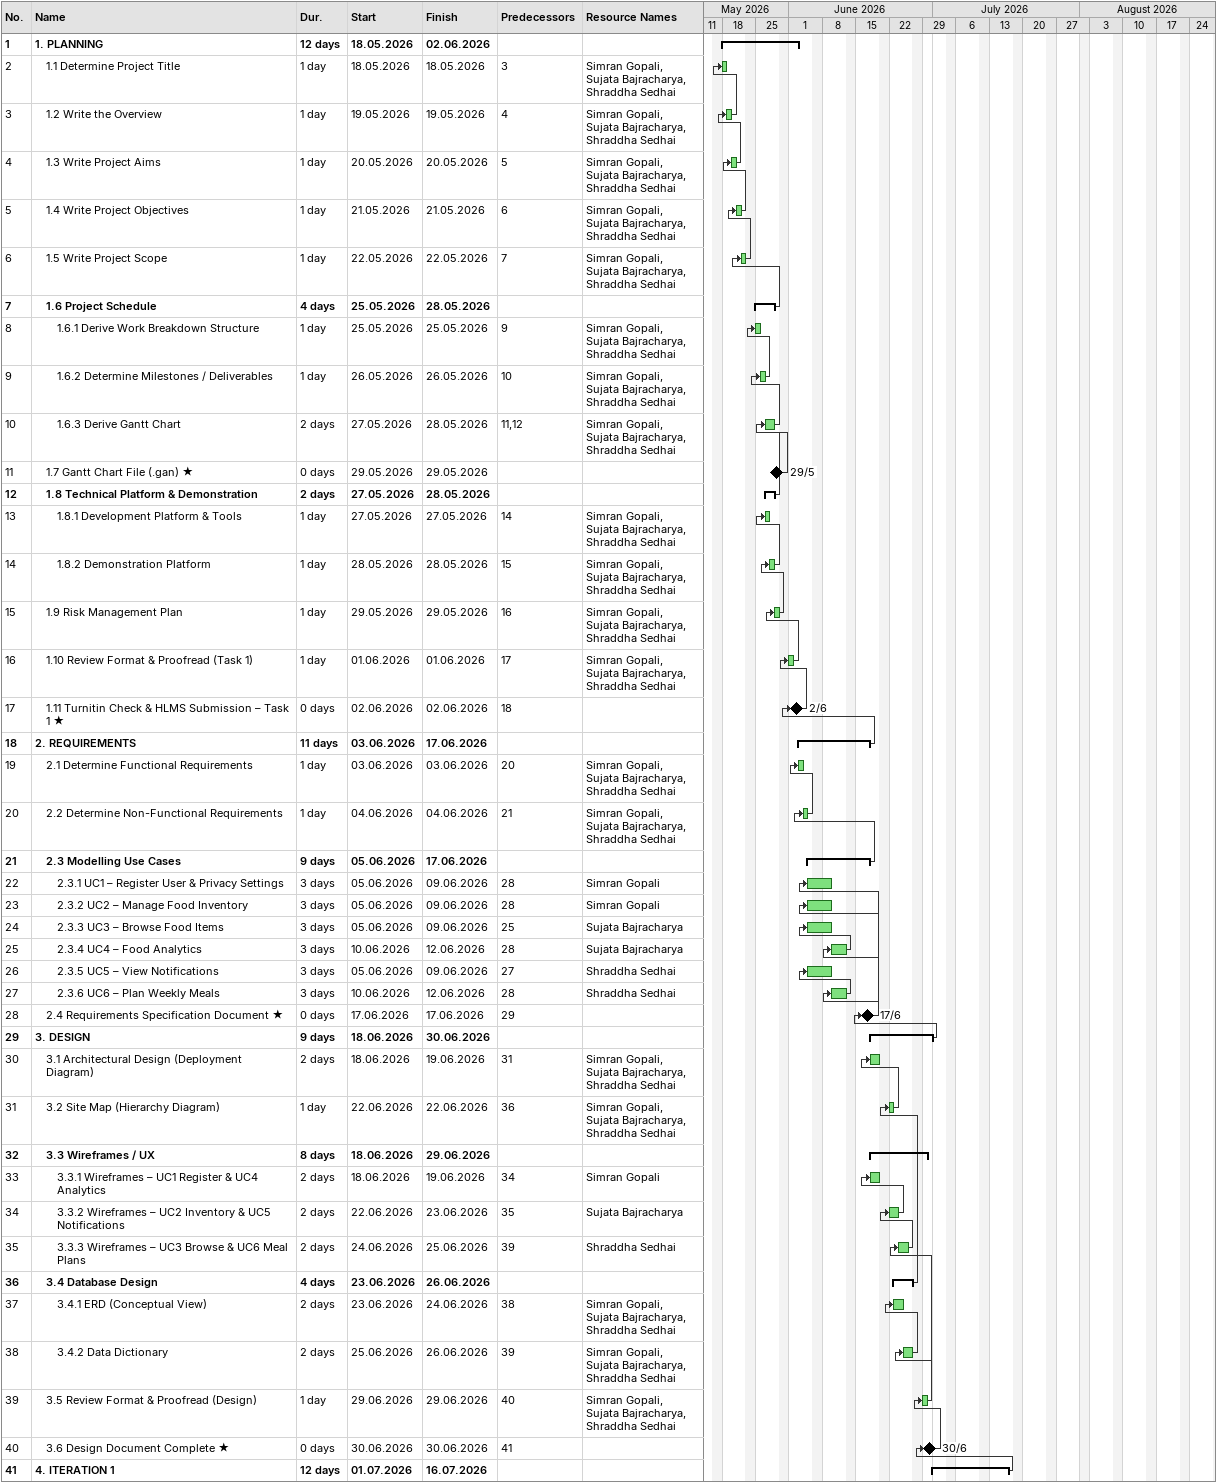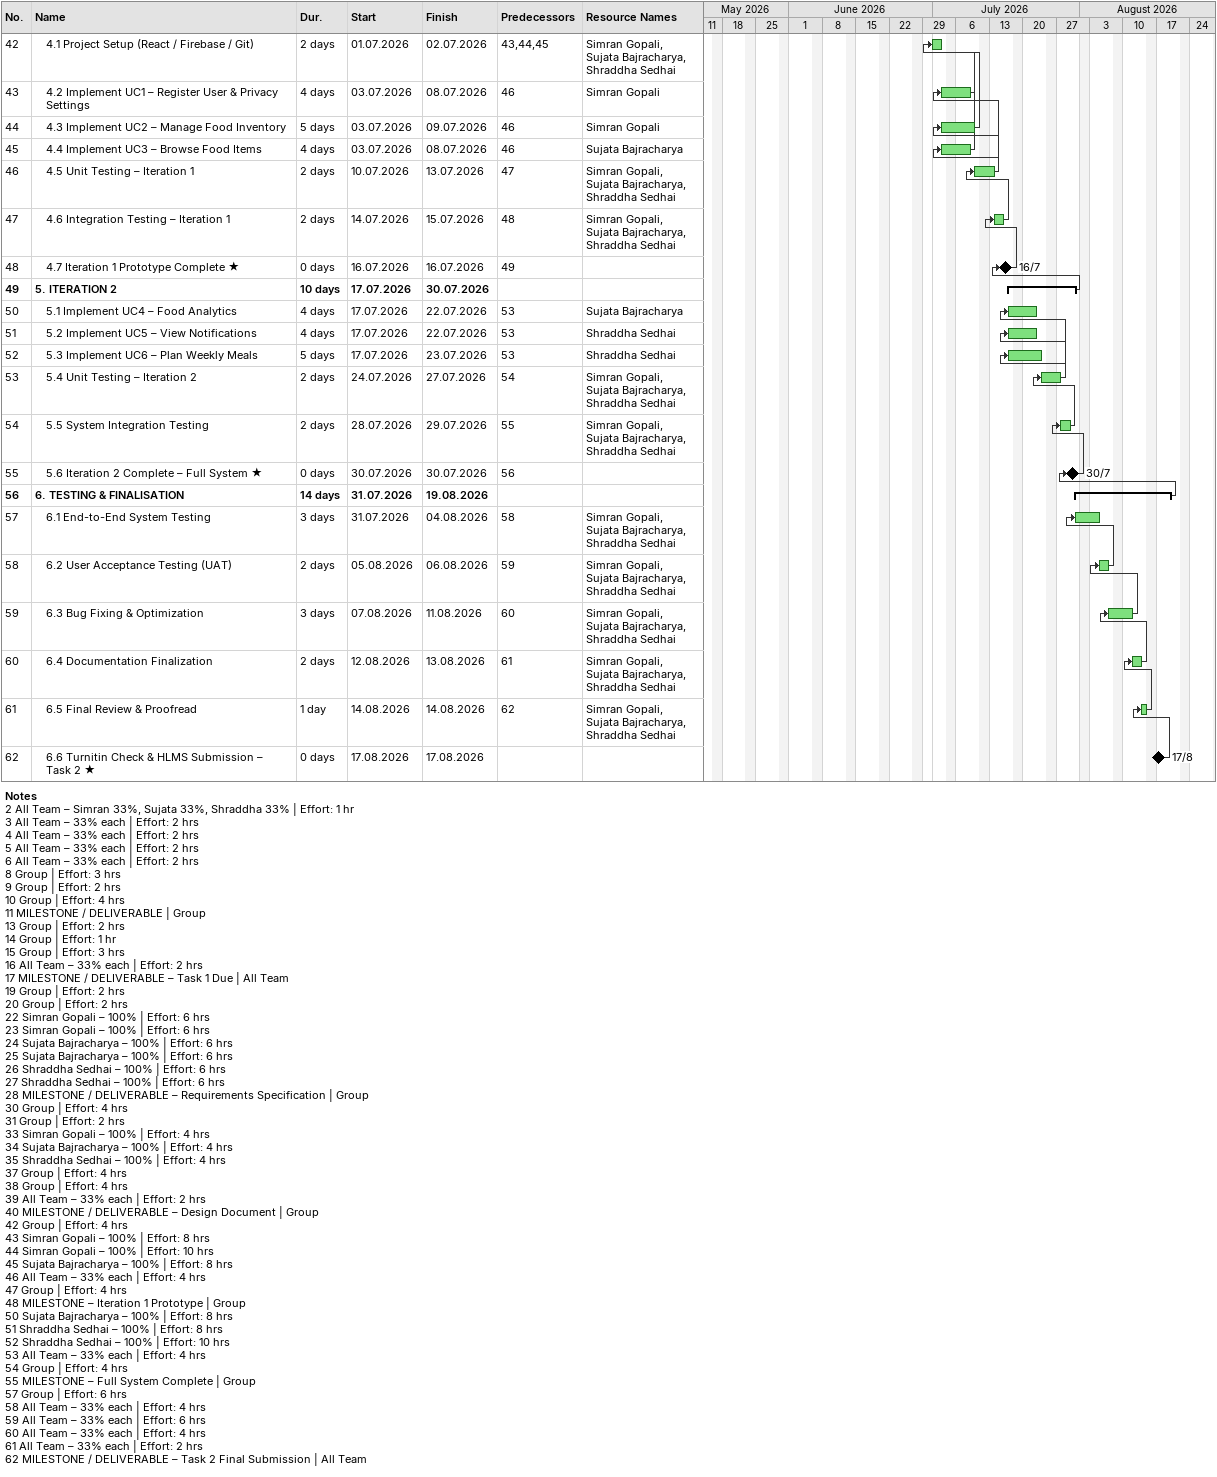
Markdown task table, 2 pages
| ID | Level | Task | Duration | Start | Finish | Predecessors | Resources |
|---|---|---|---|---|---|---|---|
| 1 | 1 | **1. PLANNING** | 12d | 2026-05-18 | 2026-06-02 |  |  |
| 2 | 2 | 1.1 Determine Project Title | 1d | 2026-05-18 | 2026-05-18 | 3 | Simran Gopali, Sujata Bajracharya, Shraddha Sedhai |
| 3 | 2 | 1.2 Write the Overview | 1d | 2026-05-19 | 2026-05-19 | 4 | Simran Gopali, Sujata Bajracharya, Shraddha Sedhai |
| 4 | 2 | 1.3 Write Project Aims | 1d | 2026-05-20 | 2026-05-20 | 5 | Simran Gopali, Sujata Bajracharya, Shraddha Sedhai |
| 5 | 2 | 1.4 Write Project Objectives | 1d | 2026-05-21 | 2026-05-21 | 6 | Simran Gopali, Sujata Bajracharya, Shraddha Sedhai |
| 6 | 2 | 1.5 Write Project Scope | 1d | 2026-05-22 | 2026-05-22 | 7 | Simran Gopali, Sujata Bajracharya, Shraddha Sedhai |
| 7 | 2 | **1.6 Project Schedule** | 4d | 2026-05-25 | 2026-05-28 |  |  |
| 8 | 3 | 1.6.1 Derive Work Breakdown Structure | 1d | 2026-05-25 | 2026-05-25 | 9 | Simran Gopali, Sujata Bajracharya, Shraddha Sedhai |
| 9 | 3 | 1.6.2 Determine Milestones / Deliverables | 1d | 2026-05-26 | 2026-05-26 | 10 | Simran Gopali, Sujata Bajracharya, Shraddha Sedhai |
| 10 | 3 | 1.6.3 Derive Gantt Chart | 2d | 2026-05-27 | 2026-05-28 | 11, 12 | Simran Gopali, Sujata Bajracharya, Shraddha Sedhai |
| 11 | 2 | 1.7 Gantt Chart File (.gan) ★ | 0d | 2026-05-29 | 2026-05-29 |  |  |
| 12 | 2 | **1.8 Technical Platform & Demonstration** | 2d | 2026-05-27 | 2026-05-28 |  |  |
| 13 | 3 | 1.8.1 Development Platform & Tools | 1d | 2026-05-27 | 2026-05-27 | 14 | Simran Gopali, Sujata Bajracharya, Shraddha Sedhai |
| 14 | 3 | 1.8.2 Demonstration Platform | 1d | 2026-05-28 | 2026-05-28 | 15 | Simran Gopali, Sujata Bajracharya, Shraddha Sedhai |
| 15 | 2 | 1.9 Risk Management Plan | 1d | 2026-05-29 | 2026-05-29 | 16 | Simran Gopali, Sujata Bajracharya, Shraddha Sedhai |
| 16 | 2 | 1.10 Review Format & Proofread (Task 1) | 1d | 2026-06-01 | 2026-06-01 | 17 | Simran Gopali, Sujata Bajracharya, Shraddha Sedhai |
| 17 | 2 | 1.11 Turnitin Check & HLMS Submission – Task 1 ★ | 0d | 2026-06-02 | 2026-06-02 | 18 |  |
| 18 | 1 | **2. REQUIREMENTS** | 11d | 2026-06-03 | 2026-06-17 |  |  |
| 19 | 2 | 2.1 Determine Functional Requirements | 1d | 2026-06-03 | 2026-06-03 | 20 | Simran Gopali, Sujata Bajracharya, Shraddha Sedhai |
| 20 | 2 | 2.2 Determine Non-Functional Requirements | 1d | 2026-06-04 | 2026-06-04 | 21 | Simran Gopali, Sujata Bajracharya, Shraddha Sedhai |
| 21 | 2 | **2.3 Modelling Use Cases** | 9d | 2026-06-05 | 2026-06-17 |  |  |
| 22 | 3 | 2.3.1 UC1 – Register User & Privacy Settings | 3d | 2026-06-05 | 2026-06-09 | 28 | Simran Gopali |
| 23 | 3 | 2.3.2 UC2 – Manage Food Inventory | 3d | 2026-06-05 | 2026-06-09 | 28 | Simran Gopali |
| 24 | 3 | 2.3.3 UC3 – Browse Food Items | 3d | 2026-06-05 | 2026-06-09 | 25 | Sujata Bajracharya |
| 25 | 3 | 2.3.4 UC4 – Food Analytics | 3d | 2026-06-10 | 2026-06-12 | 28 | Sujata Bajracharya |
| 26 | 3 | 2.3.5 UC5 – View Notifications | 3d | 2026-06-05 | 2026-06-09 | 27 | Shraddha Sedhai |
| 27 | 3 | 2.3.6 UC6 – Plan Weekly Meals | 3d | 2026-06-10 | 2026-06-12 | 28 | Shraddha Sedhai |
| 28 | 2 | 2.4 Requirements Specification Document ★ | 0d | 2026-06-17 | 2026-06-17 | 29 |  |
| 29 | 1 | **3. DESIGN** | 9d | 2026-06-18 | 2026-06-30 |  |  |
| 30 | 2 | 3.1 Architectural Design (Deployment Diagram) | 2d | 2026-06-18 | 2026-06-19 | 31 | Simran Gopali, Sujata Bajracharya, Shraddha Sedhai |
| 31 | 2 | 3.2 Site Map (Hierarchy Diagram) | 1d | 2026-06-22 | 2026-06-22 | 36 | Simran Gopali, Sujata Bajracharya, Shraddha Sedhai |
| 32 | 2 | **3.3 Wireframes / UX** | 8d | 2026-06-18 | 2026-06-29 |  |  |
| 33 | 3 | 3.3.1 Wireframes – UC1 Register & UC4 Analytics | 2d | 2026-06-18 | 2026-06-19 | 34 | Simran Gopali |
| 34 | 3 | 3.3.2 Wireframes – UC2 Inventory & UC5 Notifications | 2d | 2026-06-22 | 2026-06-23 | 35 | Sujata Bajracharya |
| 35 | 3 | 3.3.3 Wireframes – UC3 Browse & UC6 Meal Plans | 2d | 2026-06-24 | 2026-06-25 | 39 | Shraddha Sedhai |
| 36 | 2 | **3.4 Database Design** | 4d | 2026-06-23 | 2026-06-26 |  |  |
| 37 | 3 | 3.4.1 ERD (Conceptual View) | 2d | 2026-06-23 | 2026-06-24 | 38 | Simran Gopali, Sujata Bajracharya, Shraddha Sedhai |
| 38 | 3 | 3.4.2 Data Dictionary | 2d | 2026-06-25 | 2026-06-26 | 39 | Simran Gopali, Sujata Bajracharya, Shraddha Sedhai |
| 39 | 2 | 3.5 Review Format & Proofread (Design) | 1d | 2026-06-29 | 2026-06-29 | 40 | Simran Gopali, Sujata Bajracharya, Shraddha Sedhai |
| 40 | 2 | 3.6 Design Document Complete ★ | 0d | 2026-06-30 | 2026-06-30 | 41 |  |
| 41 | 1 | **4. ITERATION 1** | 12d | 2026-07-01 | 2026-07-16 |  |  |
| 42 | 2 | 4.1 Project Setup (React / Firebase / Git) | 2d | 2026-07-01 | 2026-07-02 | 43, 44, 45 | Simran Gopali, Sujata Bajracharya, Shraddha Sedhai |
| 43 | 2 | 4.2 Implement UC1 – Register User & Privacy Settings | 4d | 2026-07-03 | 2026-07-08 | 46 | Simran Gopali |
| 44 | 2 | 4.3 Implement UC2 – Manage Food Inventory | 5d | 2026-07-03 | 2026-07-09 | 46 | Simran Gopali |
| 45 | 2 | 4.4 Implement UC3 – Browse Food Items | 4d | 2026-07-03 | 2026-07-08 | 46 | Sujata Bajracharya |
| 46 | 2 | 4.5 Unit Testing – Iteration 1 | 2d | 2026-07-10 | 2026-07-13 | 47 | Simran Gopali, Sujata Bajracharya, Shraddha Sedhai |
| 47 | 2 | 4.6 Integration Testing – Iteration 1 | 2d | 2026-07-14 | 2026-07-15 | 48 | Simran Gopali, Sujata Bajracharya, Shraddha Sedhai |
| 48 | 2 | 4.7 Iteration 1 Prototype Complete ★ | 0d | 2026-07-16 | 2026-07-16 | 49 |  |
| 49 | 1 | **5. ITERATION 2** | 10d | 2026-07-17 | 2026-07-30 |  |  |
| 50 | 2 | 5.1 Implement UC4 – Food Analytics | 4d | 2026-07-17 | 2026-07-22 | 53 | Sujata Bajracharya |
| 51 | 2 | 5.2 Implement UC5 – View Notifications | 4d | 2026-07-17 | 2026-07-22 | 53 | Shraddha Sedhai |
| 52 | 2 | 5.3 Implement UC6 – Plan Weekly Meals | 5d | 2026-07-17 | 2026-07-23 | 53 | Shraddha Sedhai |
| 53 | 2 | 5.4 Unit Testing – Iteration 2 | 2d | 2026-07-24 | 2026-07-27 | 54 | Simran Gopali, Sujata Bajracharya, Shraddha Sedhai |
| 54 | 2 | 5.5 System Integration Testing | 2d | 2026-07-28 | 2026-07-29 | 55 | Simran Gopali, Sujata Bajracharya, Shraddha Sedhai |
| 55 | 2 | 5.6 Iteration 2 Complete – Full System ★ | 0d | 2026-07-30 | 2026-07-30 | 56 |  |
| 56 | 1 | **6. TESTING & FINALISATION** | 14d | 2026-07-31 | 2026-08-19 |  |  |
| 57 | 2 | 6.1 End-to-End System Testing | 3d | 2026-07-31 | 2026-08-04 | 58 | Simran Gopali, Sujata Bajracharya, Shraddha Sedhai |
| 58 | 2 | 6.2 User Acceptance Testing (UAT) | 2d | 2026-08-05 | 2026-08-06 | 59 | Simran Gopali, Sujata Bajracharya, Shraddha Sedhai |
| 59 | 2 | 6.3 Bug Fixing & Optimization | 3d | 2026-08-07 | 2026-08-11 | 60 | Simran Gopali, Sujata Bajracharya, Shraddha Sedhai |
| 60 | 2 | 6.4 Documentation Finalization | 2d | 2026-08-12 | 2026-08-13 | 61 | Simran Gopali, Sujata Bajracharya, Shraddha Sedhai |
| 61 | 2 | 6.5 Final Review & Proofread | 1d | 2026-08-14 | 2026-08-14 | 62 | Simran Gopali, Sujata Bajracharya, Shraddha Sedhai |
| 62 | 2 | 6.6 Turnitin Check & HLMS Submission – Task 2 ★ | 0d | 2026-08-17 | 2026-08-17 |  |  |

Notes
- 2: All Team – Simran 33%, Sujata 33%, Shraddha 33% | Effort: 1 hr
- 3: All Team – 33% each | Effort: 2 hrs
- 4: All Team – 33% each | Effort: 2 hrs
- 5: All Team – 33% each | Effort: 2 hrs
- 6: All Team – 33% each | Effort: 2 hrs
- 8: Group | Effort: 3 hrs
- 9: Group | Effort: 2 hrs
- 10: Group | Effort: 4 hrs
- 11: MILESTONE / DELIVERABLE | Group
- 13: Group | Effort: 2 hrs
- 14: Group | Effort: 1 hr
- 15: Group | Effort: 3 hrs
- 16: All Team – 33% each | Effort: 2 hrs
- 17: MILESTONE / DELIVERABLE – Task 1 Due | All Team
- 19: Group | Effort: 2 hrs
- 20: Group | Effort: 2 hrs
- 22: Simran Gopali – 100% | Effort: 6 hrs
- 23: Simran Gopali – 100% | Effort: 6 hrs
- 24: Sujata Bajracharya – 100% | Effort: 6 hrs
- 25: Sujata Bajracharya – 100% | Effort: 6 hrs
- 26: Shraddha Sedhai – 100% | Effort: 6 hrs
- 27: Shraddha Sedhai – 100% | Effort: 6 hrs
- 28: MILESTONE / DELIVERABLE – Requirements Specification | Group
- 30: Group | Effort: 4 hrs
- 31: Group | Effort: 2 hrs
- 33: Simran Gopali – 100% | Effort: 4 hrs
- 34: Sujata Bajracharya – 100% | Effort: 4 hrs
- 35: Shraddha Sedhai – 100% | Effort: 4 hrs
- 37: Group | Effort: 4 hrs
- 38: Group | Effort: 4 hrs
- 39: All Team – 33% each | Effort: 2 hrs
- 40: MILESTONE / DELIVERABLE – Design Document | Group
- 42: Group | Effort: 4 hrs
- 43: Simran Gopali – 100% | Effort: 8 hrs
- 44: Simran Gopali – 100% | Effort: 10 hrs
- 45: Sujata Bajracharya – 100% | Effort: 8 hrs
- 46: All Team – 33% each | Effort: 4 hrs
- 47: Group | Effort: 4 hrs
- 48: MILESTONE – Iteration 1 Prototype | Group
- 50: Sujata Bajracharya – 100% | Effort: 8 hrs
- 51: Shraddha Sedhai – 100% | Effort: 8 hrs
- 52: Shraddha Sedhai – 100% | Effort: 10 hrs
- 53: All Team – 33% each | Effort: 4 hrs
- 54: Group | Effort: 4 hrs
- 55: MILESTONE – Full System Complete | Group
- 57: Group | Effort: 6 hrs
- 58: All Team – 33% each | Effort: 4 hrs
- 59: All Team – 33% each | Effort: 6 hrs
- 60: All Team – 33% each | Effort: 4 hrs
- 61: All Team – 33% each | Effort: 2 hrs
- 62: MILESTONE / DELIVERABLE – Task 2 Final Submission | All Team
